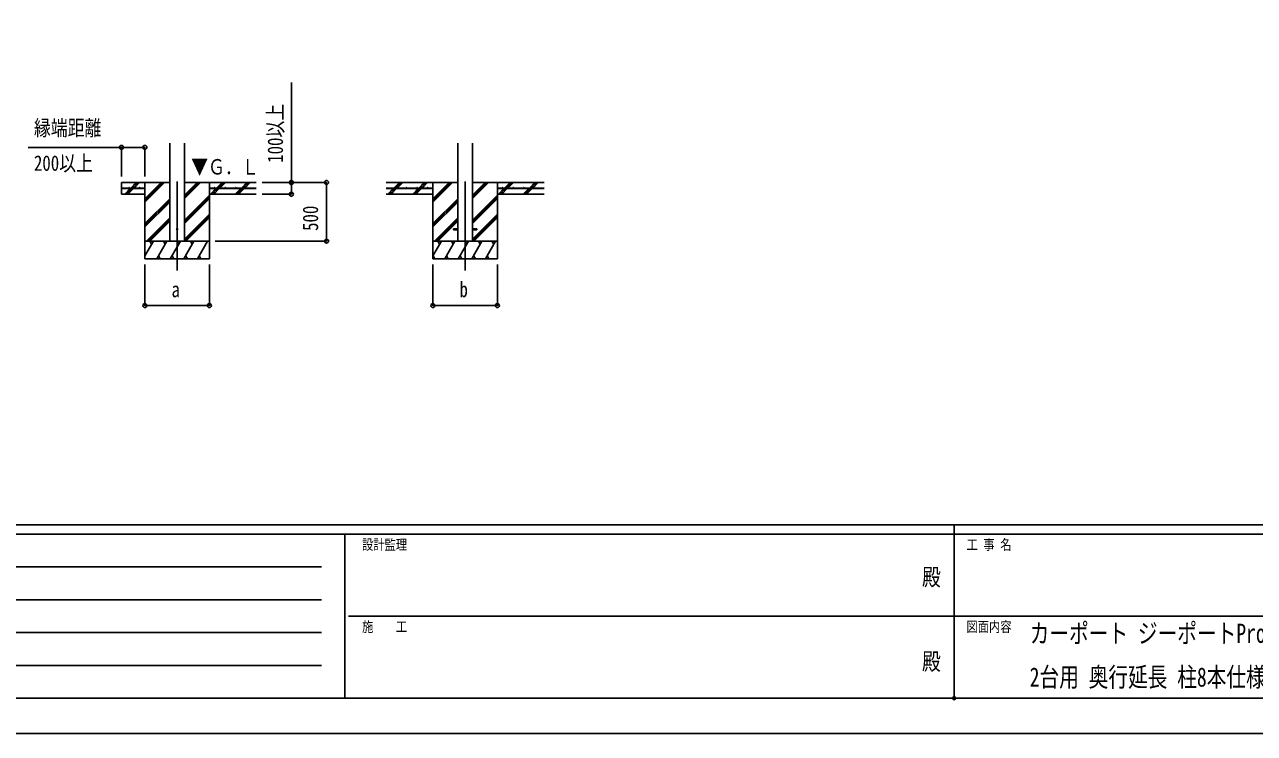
# Model space of a CAD drawing. Units: millimetres, scale not verified. Extents: x -16820 to 16820, y -11880 to 11880.
# Drawn here: x -7954 to 2542, y -11880 to -5833 of the extents above; entities that cross this region are included whole.
import ezdxf
from ezdxf.enums import TextEntityAlignment as Align

# ---------------------------------------------------------------- set-up
doc = ezdxf.new("R2010")
doc.units = ezdxf.units.MM
doc.header["$LTSCALE"] = 50
doc.header["$PDMODE"] = 32
doc.header["$PDSIZE"] = 25
for name, color, linetype in [('0-2_USER1', 3, 'Continuous'), ('0-3_YKK_12', 2, 'Continuous'), ('0-4_YKK_13', 4, 'Continuous'), ('0-5_YKK_A1', 4, 'Continuous'), ('0-6_YKK_D', 6, 'Continuous'), ('0-7_YKK_ZWAK', 7, 'Continuous')]:
    doc.layers.add(name, color=color, linetype=linetype)
doc.styles.add('ＭＳ ゴシック', font='')
doc.styles.get('ＭＳ ゴシック').set_extended_font_data('MS Gothic')

msp = doc.modelspace()

# ---------------------------------------------------------------- linework, layer by layer
at = {"layer": '0-3_YKK_12'}
for p, q in [((-6651.92, -7170.79), (-6651.92, -7930)), ((-4193.92, -7170.79), (-4193.92, -7930))]:
    msp.add_line(p, q, dxfattribs=at)
at = {"layer": '0-4_YKK_13'}
for p, q in [((-4293.92, -7575.5), (-4293.92, -7584.5)), ((-4293.92, -7575.5), (-4256.42, -7575.5)), ((-4293.92, -7584.5), (-4256.42, -7584.5)), ((-4131.42, -7575.5), (-4093.92, -7575.5)), ((-4131.42, -7584.5), (-4093.92, -7584.5)), ((-4093.92, -7575.5), (-4093.92, -7584.5))]:
    msp.add_line(p, q, dxfattribs=at)
msp.add_circle((-6651.92, -7580), 5, dxfattribs=at)
at = {"layer": '0-5_YKK_A1'}
for p, q in [((-6714.42, -7680), (-6714.42, -6844.65)), ((-6589.42, -7680), (-6589.42, -6844.65)), ((-4256.42, -6843.65), (-4256.42, -7680)), ((-4131.42, -6843.65), (-4131.42, -7680)), ((-6714.42, -7180), (-7126.92, -7180)), ((-7126.92, -7180), (-7126.92, -7280)), ((-6926.92, -7227.5), (-7126.92, -7227.5)), ((-6926.92, -7232.5), (-7126.92, -7232.5)), ((-7099.05, -7278.6), (-7052.96, -7232.5)), ((-7086.31, -7280), (-7038.81, -7232.5)), ((-7072.17, -7280), (-7024.67, -7232.5)), ((-7047.96, -7227.5), (-7000.46, -7180)), ((-7033.81, -7227.5), (-6986.31, -7180)), ((-7019.67, -7227.5), (-6972.17, -7180)), ((-6926.92, -7180), (-6926.92, -7830)), ((-6926.92, -7346.88), (-6760.04, -7180)), ((-6926.92, -7332.74), (-6774.18, -7180)), ((-6926.92, -7318.6), (-6788.32, -7180)), ((-6926.92, -7227.5), (-6926.92, -7232.5)), ((-6589.42, -7317.75), (-6451.67, -7180)), ((-6589.42, -7303.61), (-6465.81, -7180)), ((-6589.42, -7289.46), (-6479.96, -7180)), ((-6589.42, -7180), (-5976.92, -7180)), ((-6376.92, -7180), (-6376.92, -7830)), ((-6376.92, -7227.5), (-5976.92, -7227.5)), ((-6376.92, -7227.5), (-6376.92, -7232.5)), ((-6376.92, -7232.5), (-5976.92, -7232.5)), ((-6367.82, -7280), (-6320.32, -7232.5)), ((-6353.68, -7280), (-6306.18, -7232.5)), ((-6339.54, -7280), (-6292.04, -7232.5)), ((-6315.32, -7227.5), (-6267.82, -7180)), ((-6301.18, -7227.5), (-6253.68, -7180)), ((-6287.04, -7227.5), (-6239.54, -7180)), ((-6155.69, -7280), (-6108.19, -7232.5)), ((-6141.55, -7280), (-6094.05, -7232.5)), ((-6127.41, -7280), (-6079.91, -7232.5)), ((-6103.19, -7227.5), (-6055.69, -7180)), ((-6089.05, -7227.5), (-6041.55, -7180)), ((-6074.91, -7227.5), (-6027.41, -7180)), ((-4256.42, -7180), (-4868.92, -7180)), ((-4468.92, -7227.5), (-4868.92, -7227.5)), ((-4468.92, -7232.5), (-4868.92, -7232.5)), ((-4854.59, -7280), (-4807.09, -7232.5)), ((-4840.45, -7280), (-4792.95, -7232.5)), ((-4826.3, -7280), (-4778.8, -7232.5)), ((-4802.09, -7227.5), (-4754.59, -7180)), ((-4787.95, -7227.5), (-4786.28, -7225.83)), ((-4783.09, -7222.64), (-4740.45, -7180)), ((-4773.8, -7227.5), (-4726.3, -7180)), ((-4641.05, -7278.6), (-4594.96, -7232.5)), ((-4628.31, -7280), (-4580.81, -7232.5)), ((-4614.17, -7280), (-4566.67, -7232.5)), ((-4589.96, -7227.5), (-4542.46, -7180)), ((-4575.81, -7227.5), (-4528.31, -7180)), ((-4561.67, -7227.5), (-4514.17, -7180)), ((-4468.92, -7180), (-4468.92, -7830)), ((-4468.92, -7346.88), (-4302.04, -7180)), ((-4468.92, -7332.74), (-4316.18, -7180)), ((-4468.92, -7318.6), (-4330.32, -7180)), ((-4468.92, -7227.5), (-4468.92, -7232.5)), ((-4131.42, -7317.75), (-3993.67, -7180)), ((-4131.42, -7303.61), (-4007.81, -7180)), ((-4131.42, -7289.46), (-4021.96, -7180)), ((-4131.42, -7180), (-3518.92, -7180)), ((-3918.92, -7180), (-3918.92, -7830)), ((-3918.92, -7227.5), (-3518.92, -7227.5)), ((-3918.92, -7227.5), (-3918.92, -7232.5)), ((-3918.92, -7232.5), (-3518.92, -7232.5)), ((-3909.82, -7280), (-3862.32, -7232.5)), ((-3895.68, -7280), (-3848.18, -7232.5)), ((-3881.54, -7280), (-3834.04, -7232.5)), ((-3857.32, -7227.5), (-3809.82, -7180)), ((-3843.18, -7227.5), (-3795.68, -7180)), ((-3829.04, -7227.5), (-3781.54, -7180)), ((-3697.69, -7280), (-3650.19, -7232.5)), ((-3683.55, -7280), (-3636.05, -7232.5)), ((-3669.41, -7280), (-3621.91, -7232.5)), ((-3645.19, -7227.5), (-3597.69, -7180)), ((-3631.05, -7227.5), (-3583.55, -7180)), ((-3616.91, -7227.5), (-3569.41, -7180)), ((-6926.92, -7280), (-7126.92, -7280)), ((-6926.92, -7530.73), (-6714.42, -7318.23)), ((-6926.92, -7544.87), (-6714.42, -7332.37)), ((-6926.92, -7559.01), (-6714.42, -7346.51)), ((-6589.42, -7501.59), (-6376.92, -7289.1)), ((-6589.42, -7515.74), (-6376.92, -7303.24)), ((-6589.42, -7529.88), (-6376.92, -7317.38)), ((-6376.92, -7280), (-5976.92, -7280)), ((-4468.92, -7280), (-4868.92, -7280)), ((-4468.92, -7530.73), (-4256.42, -7318.23)), ((-4468.92, -7544.87), (-4256.42, -7332.37)), ((-4468.92, -7559.01), (-4256.42, -7346.51)), ((-4131.42, -7501.59), (-3918.92, -7289.1)), ((-4131.42, -7515.74), (-3918.92, -7303.24)), ((-4131.42, -7529.88), (-3918.92, -7317.38)), ((-3918.92, -7280), (-3518.92, -7280)), ((-6589.42, -7663.72), (-6376.92, -7451.23)), ((-4131.42, -7663.72), (-3918.92, -7451.23)), ((-6914.06, -7680), (-6714.42, -7480.36)), ((-6899.92, -7680), (-6714.42, -7494.5)), ((-6885.78, -7680), (-6714.42, -7508.64)), ((-6589.42, -7677.87), (-6376.92, -7465.37)), ((-6577.41, -7680), (-6376.92, -7479.51)), ((-4456.06, -7680), (-4256.42, -7480.36)), ((-4441.92, -7680), (-4256.42, -7494.5)), ((-4427.78, -7680), (-4256.42, -7508.64)), ((-4131.42, -7677.87), (-3918.92, -7465.37)), ((-4119.41, -7680), (-3918.92, -7479.51)), ((-6376.92, -7680), (-6926.92, -7680)), ((-6926.92, -7805.45), (-6854.49, -7680)), ((-6869.49, -7705.98), (-6884.49, -7680)), ((-6825.62, -7830), (-6739.02, -7680)), ((-6754.02, -7705.98), (-6769.02, -7680)), ((-6710.15, -7830), (-6623.55, -7680)), ((-6638.55, -7705.98), (-6653.55, -7680)), ((-6594.68, -7830), (-6508.08, -7680)), ((-6523.08, -7705.98), (-6538.08, -7680)), ((-6479.21, -7830), (-6392.61, -7680)), ((-6422.61, -7680), (-6422.61, -7680)), ((-3918.92, -7680), (-4468.92, -7680)), ((-4468.92, -7805.45), (-4396.49, -7680)), ((-4411.49, -7705.98), (-4426.49, -7680)), ((-4367.62, -7830), (-4281.02, -7680)), ((-4296.02, -7705.98), (-4311.02, -7680)), ((-4252.15, -7830), (-4165.55, -7680)), ((-4180.55, -7705.98), (-4195.55, -7680)), ((-4136.68, -7830), (-4050.08, -7680)), ((-4065.08, -7705.98), (-4080.08, -7680)), ((-4021.21, -7830), (-3934.61, -7680)), ((-3949.61, -7705.98), (-3964.61, -7680)), ((-6926.92, -7830), (-6376.92, -7830)), ((-6810.63, -7804.02), (-6795.63, -7830)), ((-6695.16, -7804.02), (-6680.16, -7830)), ((-6579.68, -7804.02), (-6564.69, -7830)), ((-6464.22, -7804.02), (-6449.22, -7830)), ((-4468.92, -7830), (-3918.92, -7830)), ((-4468.1, -7804.02), (-4453.1, -7830)), ((-4352.63, -7804.02), (-4337.63, -7830)), ((-4237.16, -7804.02), (-4222.16, -7830)), ((-4121.68, -7804.02), (-4106.69, -7830)), ((-4006.22, -7804.02), (-3991.22, -7830))]:
    msp.add_line(p, q, dxfattribs=at)
for centre in [(-7061.92, -7225), (-6971.92, -7225), (-6331.92, -7225), (-6241.92, -7225), (-6151.92, -7225), (-6061.92, -7225), (-4783.92, -7225), (-4693.92, -7225), (-4603.92, -7225), (-4513.92, -7225), (-3873.92, -7225), (-3783.92, -7225), (-3693.92, -7225), (-3603.92, -7225)]:
    msp.add_circle(centre, 2.5, dxfattribs=at)
at = {"layer": '0-6_YKK_D'}
for p, q in [((-7126.92, -6880), (-7922.9, -6880)), ((-7126.92, -7130), (-7126.92, -6879)), ((-7126.92, -6880), (-6926.92, -6880)), ((-6926.92, -7130), (-6926.92, -6879)), ((-5926.92, -7180), (-5375.92, -7180)), ((-5926.92, -7180), (-5675.92, -7180)), ((-5376.92, -7680), (-5376.92, -7180)), ((-5926.92, -7280), (-5675.92, -7280)), ((-6326.92, -7680), (-5375.92, -7680)), ((-6926.92, -7880), (-6926.92, -8231)), ((-6376.92, -7880), (-6376.92, -8231)), ((-4468.92, -7880), (-4468.92, -8231)), ((-3918.92, -7880), (-3918.92, -8231)), ((-6926.92, -8230), (-6376.92, -8230)), ((-4468.92, -8230), (-3918.92, -8230))]:
    msp.add_line(p, q, dxfattribs=at)
msp.add_lwpolyline([(-5676.92, -7280), (-5676.92, -7180), (-5676.92, -6327.2)], dxfattribs=at)
for centre in [(-7126.92, -6880), (-6926.92, -6880), (-5676.92, -7180), (-5376.92, -7180), (-5676.92, -7280), (-5376.92, -7680), (-6926.92, -8230), (-6376.92, -8230), (-4468.92, -8230), (-3918.92, -8230)]:
    msp.add_circle(centre, 17, dxfattribs=at)
at = {"layer": '0-7_YKK_ZWAK'}
for p, q in [((15580.08, -10100), (-15619.92, -10100)), ((-5219.92, -10180), (-15619.92, -10180)), ((-5219.92, -10180), (-5219.92, -11580)), ((-19.92, -10180), (-5219.92, -10180)), ((-19.92, -10100), (-19.92, -11580)), ((5180.08, -10180), (-19.92, -10180)), ((-15449.92, -10460), (-5419.92, -10460)), ((-15449.92, -10740), (-5419.92, -10740)), ((-5189.92, -10880), (-19.92, -10880)), ((-19.92, -10880), (5180.08, -10880)), ((-15449.92, -11020), (-5419.92, -11020)), ((-15449.92, -11300), (-5419.92, -11300)), ((-15619.92, -11580), (-5219.92, -11580)), ((-5219.92, -11580), (-19.92, -11580)), ((-19.92, -11580), (5180.08, -11580))]:
    msp.add_line(p, q, dxfattribs=at)
msp.add_lwpolyline([(-16820, -11880), (16820, -11880), (16820, 11880), (-16820, 11880)], close=True, dxfattribs=at)
msp.add_point((-19.92, -11580), dxfattribs=at)

# ---------------------------------------------------------------- texts
at = {"layer": '0-2_USER1', "style": 'ＭＳ ゴシック', "width": 0.75}
for s, p in [('カーポート ジーポートPro/ProG 6000タイプ', (624.24, -11157.23)), ('2台用 奥行延長 柱8本仕様 納まり図', (624.24, -11530.56))]:
    msp.add_text(s, height=164.2, dxfattribs=at).set_placement(p, align=Align.BOTTOM_LEFT)
at = {"layer": '0-5_YKK_A1', "style": 'ＭＳ ゴシック', "width": 0.8}
msp.add_text('▼Ｇ．Ｌ', height=132, dxfattribs=at).set_placement((-6532.02, -7151.53), align=Align.BOTTOM_LEFT)
at = {"layer": '0-6_YKK_D', "style": 'ＭＳ ゴシック', "width": 0.8}
for s, p in [('100以上', (-5708.92, -7012)), ('500', (-5408.92, -7593.2))]:
    msp.add_text(s, height=132, rotation=90, dxfattribs=at).set_placement(p, align=Align.BOTTOM_LEFT)
for s, p in [('縁端距離', (-7873.97, -6820)), ('200以上', (-7873.97, -7120)), ('a', (-6699.92, -8198)), ('b', (-4241.92, -8198))]:
    msp.add_text(s, height=132, dxfattribs=at).set_placement(p, align=Align.BOTTOM_LEFT)
at = {"layer": '0-7_YKK_ZWAK', "style": 'ＭＳ ゴシック', "width": 0.8}
for s, height, p in [('設計監理', 87.98, (-5073.25, -10340)), ('工 事 名', 87.98, (85.08, -10340)), ('殿', 146.6, (-294.67, -10663.33)), ('施\u3000\u3000工', 87.98, (-5073.25, -11040)), ('図面内容', 87.98, (85.08, -11040)), ('殿', 146.6, (-294.67, -11383.33))]:
    msp.add_text(s, height=height, dxfattribs=at).set_placement(p, align=Align.BOTTOM_LEFT)

doc.saveas('drawing.dxf')
